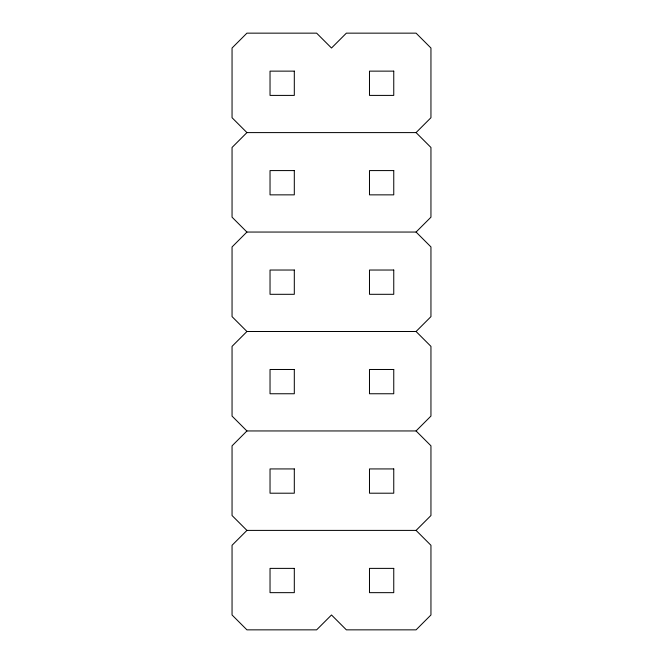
<?xml version="1.0" encoding="UTF-8"?>
<svg xmlns="http://www.w3.org/2000/svg" width="663" height="663" viewBox="0 0 663 663"><rect width="100%" height="100%" fill="white"/><g stroke="black" fill="none" stroke-linecap="round" stroke-linejoin="round"><path stroke-width="0.99" d="M416.074 232.05L430.95 217.174L430.95 147.476L416.074 132.6L246.926 132.6L232.05 147.476L232.05 217.174L246.926 232.05L416.074 232.05L430.95 246.926L430.95 316.624L416.074 331.5L246.926 331.5L232.05 316.624L232.05 246.926L246.926 232.05M416.074 132.6L430.95 117.724L430.95 48.026L416.074 33.15L346.376 33.15L331.5 48.026L316.624 33.15L246.926 33.15L232.05 48.026L232.05 117.724L246.926 132.6M246.926 331.5L232.05 346.376L232.05 416.074L246.926 430.95L416.074 430.95L430.95 445.826L430.95 515.524L416.074 530.4L246.926 530.4L232.05 545.276L232.05 614.974L246.926 629.85L316.624 629.85L331.5 614.974L346.376 629.85L416.074 629.85L430.95 614.974L430.95 545.276L416.074 530.4M246.926 430.95L232.05 445.826L232.05 515.524L246.926 530.4M416.074 430.95L430.95 416.074L430.95 346.376L416.074 331.5M294.306 71.132L270.032 71.132L270.032 95.406L294.306 95.406L294.306 71.132M393.756 71.132L369.482 71.132L369.482 95.406L393.756 95.406L393.756 71.132M294.306 170.582L270.032 170.582L270.032 194.856L294.306 194.856L294.306 170.582M393.756 170.582L369.482 170.582L369.482 194.856L393.756 194.856L393.756 170.582M294.306 270.032L270.032 270.032L270.032 294.306L294.306 294.306L294.306 270.032M393.756 270.032L369.482 270.032L369.482 294.306L393.756 294.306L393.756 270.032M294.306 369.482L270.032 369.482L270.032 393.756L294.306 393.756L294.306 369.482M393.756 369.482L369.482 369.482L369.482 393.756L393.756 393.756L393.756 369.482M294.306 468.932L270.032 468.932L270.032 493.206L294.306 493.206L294.306 468.932M393.756 468.932L369.482 468.932L369.482 493.206L393.756 493.206L393.756 468.932M294.306 568.382L270.032 568.382L270.032 592.656L294.306 592.656L294.306 568.382M393.756 568.382L369.482 568.382L369.482 592.656L393.756 592.656L393.756 568.382"/></g></svg>
